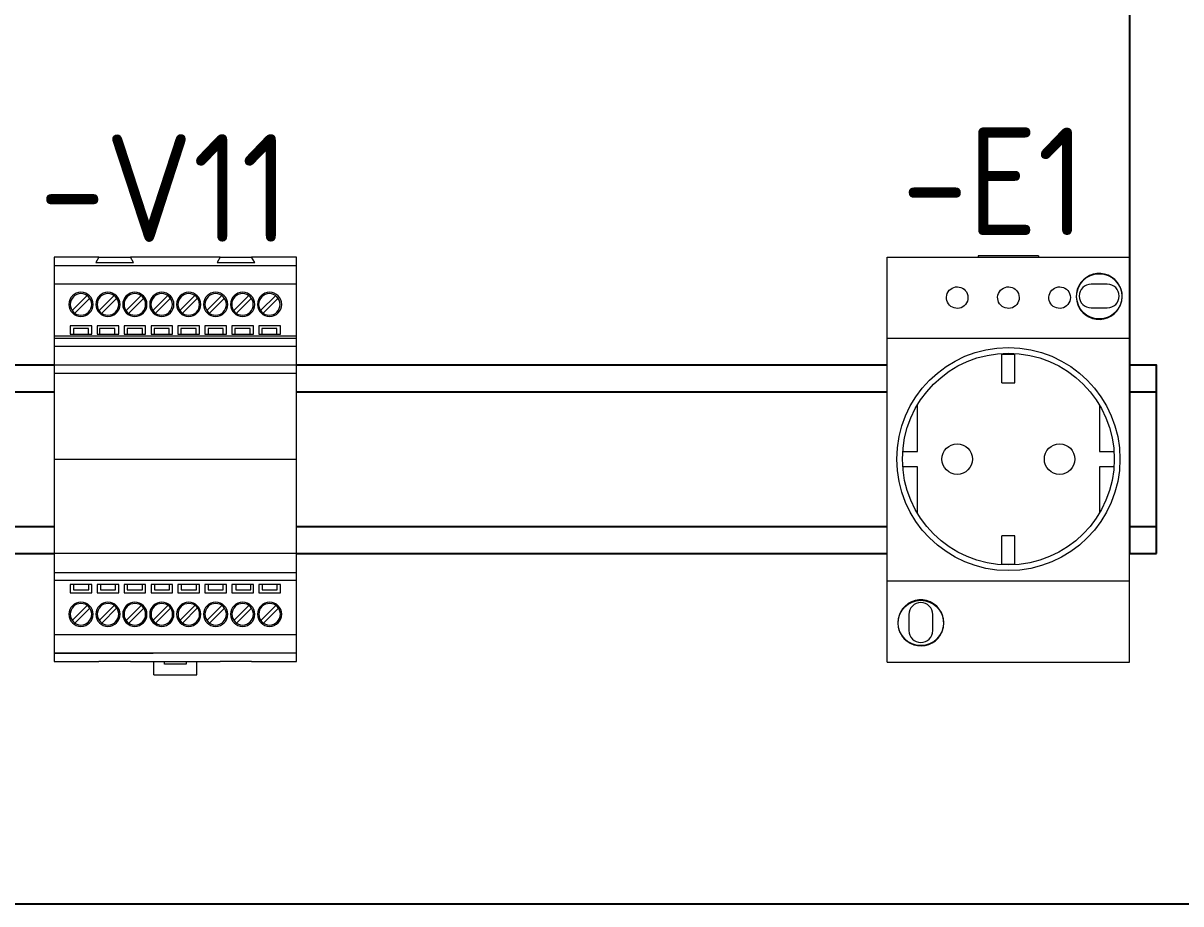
# Model space of a CAD drawing. Header units: millimetres. Extents: x 41350 to 54029, y 25852 to 34717.
# Drawn here: x 47058.6 to 47273.4, y 32135.5 to 32299 of the extents above; entities that cross this region are included whole.
import ezdxf
from ezdxf.enums import TextEntityAlignment as Align

# ---------------------------------------------------------------- set-up
doc = ezdxf.new("R2010")
doc.units = ezdxf.units.MM
doc.set_wipeout_variables(frame=1)
doc.layers.add('! NO PLOT !', color=7, linetype='Continuous', true_color=0xff75dd, plot=False)
doc.layers.add('000-PI-Oprema', color=30, linetype='Continuous', lineweight=5)
for name, color, linetype in [('000-PI_TEXT', 7, 'Continuous'), ('002-PI-Kabelska kanalica', 150, 'Continuous'), ('004-PI-DIN Šina', 3, 'Continuous')]:
    doc.layers.add(name, color=color, linetype=linetype)
doc.styles.add('PI0', font='isocpeur.ttf', dxfattribs={"width": 0.9})

# ---------------------------------------------------------------- blocks, each defined once
blk = doc.blocks.new('*U270')
at = {"layer": '002-PI-Kabelska kanalica'}
blk.add_line((-20, -100), (-20, 399), dxfattribs=at)
blk = doc.blocks.new('Diode block- 8 - 2954882')
at = {"layer": '000-PI-Oprema'}
for p, q in [((38051.77, 30782.32), (38051.77, 30782.32)), ((38051.77, 30782.32), (38059.77, 30782.32)), ((38059.77, 30782.32), (38059.77, 30782.32))]:
    blk.add_line(p, q, dxfattribs=at)
blk.add_wipeout([(38033.27, 30859.82), (38078.27, 30859.82), (38078.27, 30784.82), (38033.27, 30784.82)]).dxf.layer = '000-PI-Oprema'
for p, q in [((38033.27, 30859.82), (38033.27, 30854.82)), ((38033.27, 30859.82), (38033.27, 30859.82)), ((38041.6, 30859.82), (38033.27, 30859.82)), ((38033.27, 30858.32), (38078.27, 30858.32)), ((38033.27, 30858.32), (38078.27, 30858.32)), ((38036.77, 30859.82), (38036.77, 30859.82)), ((38039.77, 30859.82), (38039.77, 30859.82)), ((38041.6, 30859.82), (38041.02, 30858.82)), ((38041.02, 30858.82), (38041.02, 30858.82)), ((38041.02, 30858.82), (38048.02, 30858.82)), ((38041.6, 30859.82), (38041.6, 30859.82)), ((38041.6, 30859.82), (38047.44, 30859.82)), ((38041.77, 30859.82), (38041.77, 30859.82)), ((38044.77, 30859.82), (38044.77, 30859.82)), ((38046.77, 30859.82), (38046.77, 30859.82)), ((38047.44, 30859.82), (38047.44, 30859.82)), ((38064.1, 30859.82), (38047.44, 30859.82)), ((38048.02, 30858.82), (38047.44, 30859.82)), ((38048.02, 30858.82), (38048.02, 30858.82)), ((38049.77, 30859.82), (38049.77, 30859.82)), ((38051.77, 30859.82), (38051.77, 30859.82)), ((38054.77, 30859.82), (38054.77, 30859.82)), ((38056.77, 30859.82), (38056.77, 30859.82)), ((38059.77, 30859.82), (38059.77, 30859.82)), ((38061.77, 30859.82), (38061.77, 30859.82)), ((38064.1, 30859.82), (38063.52, 30858.82)), ((38063.52, 30858.82), (38070.52, 30858.82)), ((38063.52, 30858.82), (38063.52, 30858.82)), ((38064.1, 30859.82), (38064.1, 30859.82)), ((38064.1, 30859.82), (38069.94, 30859.82)), ((38064.77, 30859.82), (38064.77, 30859.82)), ((38066.77, 30859.82), (38066.77, 30859.82)), ((38069.77, 30859.82), (38069.77, 30859.82)), ((38069.94, 30859.82), (38069.94, 30859.82)), ((38078.27, 30859.82), (38069.94, 30859.82)), ((38070.52, 30858.82), (38069.94, 30859.82)), ((38070.52, 30858.82), (38070.52, 30858.82)), ((38071.77, 30859.82), (38071.77, 30859.82)), ((38074.77, 30859.82), (38074.77, 30859.82)), ((38078.27, 30859.82), (38078.27, 30859.82)), ((38078.27, 30854.82), (38078.27, 30859.82)), ((38033.27, 30854.82), (38033.27, 30845.21)), ((38078.27, 30854.82), (38033.27, 30854.82)), ((38078.27, 30845.21), (38078.27, 30854.82)), ((38039.42, 30852.71), (38036.63, 30849.93)), ((38037.13, 30849.43), (38039.91, 30852.22)), ((38038.27, 30853.32), (38038.27, 30853.32)), ((38038.27, 30853.07), (38038.27, 30853.07)), ((38039.42, 30852.71), (38039.42, 30852.71)), ((38039.91, 30852.22), (38039.91, 30852.22)), ((38044.42, 30852.71), (38041.63, 30849.93)), ((38042.13, 30849.43), (38044.91, 30852.22)), ((38043.27, 30853.32), (38043.27, 30853.32)), ((38043.27, 30853.07), (38043.27, 30853.07)), ((38044.42, 30852.71), (38044.42, 30852.71)), ((38044.91, 30852.22), (38044.91, 30852.22)), ((38049.42, 30852.71), (38046.63, 30849.93)), ((38047.13, 30849.43), (38049.91, 30852.22)), ((38048.27, 30853.32), (38048.27, 30853.32)), ((38048.27, 30853.07), (38048.27, 30853.07)), ((38049.42, 30852.71), (38049.42, 30852.71)), ((38049.91, 30852.22), (38049.91, 30852.22)), ((38051.62, 30849.92), (38054.41, 30852.71)), ((38052.12, 30849.43), (38054.9, 30852.21)), ((38053.25, 30853.07), (38053.25, 30853.07)), ((38053.27, 30853.32), (38053.27, 30853.32)), ((38054.41, 30852.71), (38054.42, 30852.71)), ((38054.42, 30852.71), (38054.42, 30852.71)), ((38054.91, 30852.22), (38054.9, 30852.21)), ((38054.91, 30852.22), (38054.91, 30852.22)), ((38059.42, 30852.71), (38056.63, 30849.93)), ((38057.13, 30849.43), (38059.91, 30852.22)), ((38058.27, 30853.32), (38058.27, 30853.32)), ((38058.27, 30853.07), (38058.27, 30853.07)), ((38059.42, 30852.71), (38059.42, 30852.71)), ((38059.91, 30852.22), (38059.91, 30852.22)), ((38064.42, 30852.71), (38061.63, 30849.93)), ((38062.13, 30849.43), (38064.91, 30852.22)), ((38063.27, 30853.32), (38063.27, 30853.32)), ((38063.27, 30853.07), (38063.27, 30853.07)), ((38064.42, 30852.71), (38064.42, 30852.71)), ((38064.91, 30852.22), (38064.91, 30852.22)), ((38066.62, 30849.92), (38069.41, 30852.71)), ((38069.9, 30852.21), (38067.12, 30849.43)), ((38068.25, 30853.07), (38068.25, 30853.07)), ((38068.27, 30853.32), (38068.27, 30853.32)), ((38069.41, 30852.71), (38069.41, 30852.71)), ((38069.9, 30852.21), (38069.9, 30852.21)), ((38071.61, 30849.91), (38074.4, 30852.7)), ((38074.89, 30852.2), (38072.11, 30849.42)), ((38073.23, 30853.07), (38073.23, 30853.07)), ((38073.27, 30853.32), (38073.27, 30853.32)), ((38074.4, 30852.7), (38074.4, 30852.7)), ((38074.89, 30852.2), (38074.89, 30852.2)), ((38036.63, 30849.93), (38036.63, 30849.93)), ((38037.13, 30849.43), (38037.13, 30849.43)), ((38041.63, 30849.93), (38041.63, 30849.93)), ((38042.13, 30849.43), (38042.13, 30849.43)), ((38046.63, 30849.93), (38046.63, 30849.93)), ((38047.13, 30849.43), (38047.13, 30849.43)), ((38051.62, 30849.92), (38051.62, 30849.92)), ((38052.12, 30849.43), (38052.12, 30849.43)), ((38056.63, 30849.93), (38056.63, 30849.93)), ((38057.13, 30849.43), (38057.13, 30849.43)), ((38061.63, 30849.93), (38061.63, 30849.93)), ((38062.13, 30849.43), (38062.13, 30849.43)), ((38066.62, 30849.92), (38066.62, 30849.92)), ((38067.12, 30849.43), (38067.12, 30849.43)), ((38071.61, 30849.91), (38071.61, 30849.91)), ((38072.11, 30849.42), (38072.11, 30849.42)), ((38038.27, 30849.07), (38038.27, 30849.07)), ((38038.27, 30848.82), (38038.27, 30848.82)), ((38043.27, 30849.07), (38043.27, 30849.07)), ((38043.27, 30848.82), (38043.27, 30848.82)), ((38048.27, 30849.07), (38048.27, 30849.07)), ((38048.27, 30848.82), (38048.27, 30848.82)), ((38053.25, 30849.07), (38053.25, 30849.07)), ((38053.27, 30848.82), (38053.27, 30848.82)), ((38058.27, 30849.07), (38058.27, 30849.07)), ((38058.27, 30848.82), (38058.27, 30848.82)), ((38063.27, 30849.07), (38063.27, 30849.07)), ((38063.27, 30848.82), (38063.27, 30848.82)), ((38068.25, 30849.07), (38068.25, 30849.07)), ((38068.27, 30848.82), (38068.27, 30848.82)), ((38073.23, 30849.07), (38073.23, 30849.07)), ((38073.27, 30848.82), (38073.27, 30848.82)), ((38033.27, 30845.21), (38033.27, 30844.82)), ((38033.27, 30845.21), (38078.27, 30845.21)), ((38036.27, 30847.07), (38036.27, 30845.57)), ((38040.27, 30847.07), (38036.27, 30847.07)), ((38036.27, 30847.07), (38036.27, 30847.07)), ((38036.27, 30845.57), (38040.27, 30845.57)), ((38036.27, 30845.57), (38036.27, 30845.57)), ((38036.87, 30846.57), (38036.87, 30845.57)), ((38039.67, 30846.57), (38036.87, 30846.57)), ((38036.87, 30846.57), (38036.87, 30846.57)), ((38036.87, 30845.57), (38036.87, 30845.57)), ((38039.67, 30845.57), (38039.67, 30846.57)), ((38039.67, 30846.57), (38039.67, 30846.57)), ((38039.67, 30845.57), (38039.67, 30845.57)), ((38040.27, 30845.57), (38040.27, 30847.07)), ((38040.27, 30847.07), (38040.27, 30847.07)), ((38040.27, 30845.57), (38040.27, 30845.57)), ((38041.27, 30847.07), (38041.27, 30845.57)), ((38045.27, 30847.07), (38041.27, 30847.07)), ((38041.27, 30847.07), (38041.27, 30847.07)), ((38041.27, 30845.57), (38045.27, 30845.57)), ((38041.27, 30845.57), (38041.27, 30845.57)), ((38041.74, 30846.57), (38041.74, 30845.57)), ((38044.54, 30846.57), (38041.74, 30846.57)), ((38041.74, 30846.57), (38041.74, 30846.57)), ((38041.74, 30845.57), (38041.74, 30845.57)), ((38044.54, 30845.57), (38044.54, 30846.57)), ((38044.54, 30846.57), (38044.54, 30846.57)), ((38044.54, 30845.57), (38044.54, 30845.57)), ((38045.27, 30845.57), (38045.27, 30847.07)), ((38045.27, 30847.07), (38045.27, 30847.07)), ((38045.27, 30845.57), (38045.27, 30845.57)), ((38050.27, 30847.07), (38046.27, 30847.07)), ((38046.27, 30847.07), (38046.27, 30845.57)), ((38046.27, 30847.07), (38046.27, 30847.07)), ((38046.27, 30845.57), (38050.27, 30845.57)), ((38046.27, 30845.57), (38046.27, 30845.57)), ((38046.87, 30846.57), (38046.87, 30845.57)), ((38049.67, 30846.57), (38046.87, 30846.57)), ((38046.87, 30846.57), (38046.87, 30846.57)), ((38046.87, 30845.57), (38046.87, 30845.57)), ((38049.67, 30845.57), (38049.67, 30846.57)), ((38049.67, 30846.57), (38049.67, 30846.57)), ((38049.67, 30845.57), (38049.67, 30845.57)), ((38050.27, 30845.57), (38050.27, 30847.07)), ((38050.27, 30847.07), (38050.27, 30847.07)), ((38050.27, 30845.57), (38050.27, 30845.57)), ((38051.27, 30847.07), (38051.27, 30845.57)), ((38055.27, 30847.07), (38051.27, 30847.07)), ((38051.27, 30847.07), (38051.27, 30847.07)), ((38051.27, 30845.57), (38055.27, 30845.57)), ((38051.27, 30845.57), (38051.27, 30845.57)), ((38051.85, 30846.57), (38051.85, 30845.57)), ((38054.65, 30846.57), (38051.85, 30846.57)), ((38051.85, 30846.57), (38051.85, 30846.57)), ((38051.85, 30845.57), (38051.85, 30845.57)), ((38054.65, 30845.57), (38054.65, 30846.57)), ((38054.65, 30846.57), (38054.65, 30846.57)), ((38054.65, 30845.57), (38054.65, 30845.57)), ((38055.27, 30845.57), (38055.27, 30847.07)), ((38055.27, 30847.07), (38055.27, 30847.07)), ((38055.27, 30845.57), (38055.27, 30845.57)), ((38060.27, 30847.07), (38056.27, 30847.07)), ((38056.27, 30847.07), (38056.27, 30845.57)), ((38056.27, 30847.07), (38056.27, 30847.07)), ((38056.27, 30845.57), (38060.27, 30845.57)), ((38056.27, 30845.57), (38056.27, 30845.57)), ((38056.83, 30846.57), (38056.83, 30845.57)), ((38059.63, 30846.57), (38056.83, 30846.57)), ((38056.83, 30846.57), (38056.83, 30846.57)), ((38056.83, 30845.57), (38056.83, 30845.57)), ((38059.63, 30845.57), (38059.63, 30846.57)), ((38059.63, 30846.57), (38059.63, 30846.57)), ((38059.63, 30845.57), (38059.63, 30845.57)), ((38060.27, 30845.57), (38060.27, 30847.07)), ((38060.27, 30847.07), (38060.27, 30847.07)), ((38060.27, 30845.57), (38060.27, 30845.57)), ((38061.27, 30847.07), (38061.27, 30845.57)), ((38065.27, 30847.07), (38061.27, 30847.07)), ((38061.27, 30847.07), (38061.27, 30847.07)), ((38061.27, 30845.57), (38065.27, 30845.57)), ((38061.27, 30845.57), (38061.27, 30845.57)), ((38061.87, 30846.57), (38061.87, 30845.57)), ((38064.67, 30846.57), (38061.87, 30846.57)), ((38061.87, 30846.57), (38061.87, 30846.57)), ((38061.87, 30845.57), (38061.87, 30845.57)), ((38064.67, 30845.57), (38064.67, 30846.57)), ((38064.67, 30846.57), (38064.67, 30846.57)), ((38064.67, 30845.57), (38064.67, 30845.57)), ((38065.27, 30845.57), (38065.27, 30847.07)), ((38065.27, 30847.07), (38065.27, 30847.07)), ((38065.27, 30845.57), (38065.27, 30845.57)), ((38066.27, 30847.07), (38066.27, 30845.57)), ((38070.27, 30847.07), (38066.27, 30847.07)), ((38066.27, 30847.07), (38066.27, 30847.07)), ((38066.27, 30845.57), (38070.27, 30845.57)), ((38066.27, 30845.57), (38066.27, 30845.57)), ((38066.85, 30846.57), (38066.85, 30845.57)), ((38069.65, 30846.57), (38066.85, 30846.57)), ((38066.85, 30846.57), (38066.85, 30846.57)), ((38066.85, 30845.57), (38066.85, 30845.57)), ((38069.65, 30845.57), (38069.65, 30846.57)), ((38069.65, 30846.57), (38069.65, 30846.57)), ((38069.65, 30845.57), (38069.65, 30845.57)), ((38070.27, 30845.57), (38070.27, 30847.07)), ((38070.27, 30847.07), (38070.27, 30847.07)), ((38070.27, 30845.57), (38070.27, 30845.57)), ((38071.27, 30847.07), (38071.27, 30845.57)), ((38075.27, 30847.07), (38071.27, 30847.07)), ((38071.27, 30847.07), (38071.27, 30847.07)), ((38071.27, 30845.57), (38075.27, 30845.57)), ((38071.27, 30845.57), (38071.27, 30845.57)), ((38071.83, 30846.57), (38071.83, 30845.57)), ((38074.63, 30846.57), (38071.83, 30846.57)), ((38071.83, 30846.57), (38071.83, 30846.57)), ((38071.83, 30845.57), (38071.83, 30845.57)), ((38074.63, 30845.57), (38074.63, 30846.57)), ((38074.63, 30846.57), (38074.63, 30846.57)), ((38074.63, 30845.57), (38074.63, 30845.57)), ((38075.27, 30845.57), (38075.27, 30847.07)), ((38075.27, 30847.07), (38075.27, 30847.07)), ((38075.27, 30845.57), (38075.27, 30845.57)), ((38078.27, 30844.82), (38078.27, 30845.21)), ((38033.27, 30844.82), (38033.27, 30844.82)), ((38033.27, 30844.82), (38033.27, 30843.32)), ((38033.27, 30844.82), (38078.27, 30844.82)), ((38033.27, 30843.32), (38033.27, 30801.32)), ((38033.27, 30843.32), (38033.27, 30843.32)), ((38033.27, 30843.32), (38078.27, 30843.32)), ((38078.27, 30843.32), (38078.27, 30844.82)), ((38078.27, 30844.82), (38078.27, 30844.82)), ((38078.27, 30843.32), (38078.27, 30843.32)), ((38078.27, 30801.32), (38078.27, 30843.32)), ((38033.27, 30839.82), (38033.27, 30839.82)), ((38078.27, 30839.82), (38033.27, 30839.82)), ((38078.27, 30839.82), (38033.27, 30839.82)), ((38078.27, 30839.82), (38078.27, 30839.82)), ((38033.27, 30838.32), (38033.27, 30838.32)), ((38033.27, 30838.32), (38078.27, 30838.32)), ((38078.27, 30838.32), (38078.27, 30838.32)), ((38033.27, 30822.32), (38078.27, 30822.32)), ((38033.27, 30804.82), (38033.27, 30804.82)), ((38078.27, 30804.82), (38033.27, 30804.82)), ((38078.27, 30804.82), (38078.27, 30804.82)), ((38033.27, 30801.32), (38033.27, 30799.82)), ((38033.27, 30801.32), (38033.27, 30801.32)), ((38033.27, 30801.32), (38078.27, 30801.32)), ((38078.27, 30799.82), (38078.27, 30801.32)), ((38078.27, 30801.32), (38078.27, 30801.32)), ((38033.27, 30799.82), (38033.27, 30789.82)), ((38033.27, 30799.82), (38033.27, 30799.82)), ((38078.27, 30799.82), (38033.27, 30799.82)), ((38040.27, 30799.07), (38036.27, 30799.07)), ((38036.27, 30799.07), (38036.27, 30797.57)), ((38036.27, 30799.07), (38036.27, 30799.07)), ((38036.91, 30799.07), (38036.91, 30798.07)), ((38036.91, 30799.07), (38036.91, 30799.07)), ((38036.91, 30798.07), (38039.71, 30798.07)), ((38036.91, 30798.07), (38036.91, 30798.07)), ((38039.71, 30798.07), (38039.71, 30799.07)), ((38039.71, 30799.07), (38039.71, 30799.07)), ((38039.71, 30798.07), (38039.71, 30798.07)), ((38040.27, 30797.57), (38040.27, 30799.07)), ((38040.27, 30799.07), (38040.27, 30799.07)), ((38041.27, 30799.07), (38041.27, 30797.57)), ((38045.27, 30799.07), (38041.27, 30799.07)), ((38041.27, 30799.07), (38041.27, 30799.07)), ((38041.89, 30799.07), (38041.89, 30798.07)), ((38041.89, 30799.07), (38041.89, 30799.07)), ((38041.89, 30798.07), (38044.69, 30798.07)), ((38041.89, 30798.07), (38041.89, 30798.07)), ((38044.69, 30798.07), (38044.69, 30799.07)), ((38044.69, 30799.07), (38044.69, 30799.07)), ((38044.69, 30798.07), (38044.69, 30798.07)), ((38045.27, 30797.57), (38045.27, 30799.07)), ((38045.27, 30799.07), (38045.27, 30799.07)), ((38046.27, 30799.07), (38046.27, 30797.57)), ((38050.27, 30799.07), (38046.27, 30799.07)), ((38046.27, 30799.07), (38046.27, 30799.07)), ((38046.87, 30799.07), (38046.87, 30798.07)), ((38046.87, 30799.07), (38046.87, 30799.07)), ((38046.87, 30798.07), (38049.67, 30798.07)), ((38046.87, 30798.07), (38046.87, 30798.07)), ((38049.67, 30798.07), (38049.67, 30799.07)), ((38049.67, 30799.07), (38049.67, 30799.07)), ((38049.67, 30798.07), (38049.67, 30798.07)), ((38050.27, 30797.57), (38050.27, 30799.07)), ((38050.27, 30799.07), (38050.27, 30799.07)), ((38055.27, 30799.07), (38051.27, 30799.07)), ((38051.27, 30799.07), (38051.27, 30797.57)), ((38051.27, 30799.07), (38051.27, 30799.07)), ((38051.91, 30799.07), (38051.91, 30798.07)), ((38051.91, 30799.07), (38051.91, 30799.07)), ((38051.91, 30798.07), (38054.71, 30798.07)), ((38051.91, 30798.07), (38051.91, 30798.07)), ((38054.71, 30798.07), (38054.71, 30799.07)), ((38054.71, 30799.07), (38054.71, 30799.07)), ((38054.71, 30798.07), (38054.71, 30798.07)), ((38055.27, 30797.57), (38055.27, 30799.07)), ((38055.27, 30799.07), (38055.27, 30799.07)), ((38056.27, 30799.07), (38056.27, 30797.57)), ((38060.27, 30799.07), (38056.27, 30799.07)), ((38056.27, 30799.07), (38056.27, 30799.07)), ((38056.89, 30799.07), (38056.89, 30798.07)), ((38056.89, 30799.07), (38056.89, 30799.07)), ((38056.89, 30798.07), (38059.69, 30798.07)), ((38056.89, 30798.07), (38056.89, 30798.07)), ((38059.69, 30798.07), (38059.69, 30799.07)), ((38059.69, 30799.07), (38059.69, 30799.07)), ((38059.69, 30798.07), (38059.69, 30798.07)), ((38060.27, 30797.57), (38060.27, 30799.07)), ((38060.27, 30799.07), (38060.27, 30799.07)), ((38061.27, 30799.07), (38061.27, 30797.57)), ((38065.27, 30799.07), (38061.27, 30799.07)), ((38061.27, 30799.07), (38061.27, 30799.07)), ((38061.87, 30799.07), (38061.87, 30798.07)), ((38061.87, 30799.07), (38061.87, 30799.07)), ((38061.87, 30798.07), (38064.67, 30798.07)), ((38061.87, 30798.07), (38061.87, 30798.07)), ((38064.67, 30798.07), (38064.67, 30799.07)), ((38064.67, 30799.07), (38064.67, 30799.07)), ((38064.67, 30798.07), (38064.67, 30798.07)), ((38065.27, 30797.57), (38065.27, 30799.07)), ((38065.27, 30799.07), (38065.27, 30799.07)), ((38066.27, 30799.07), (38066.27, 30797.57)), ((38070.27, 30799.07), (38066.27, 30799.07)), ((38066.27, 30799.07), (38066.27, 30799.07)), ((38067, 30799.07), (38067, 30798.07)), ((38067, 30799.07), (38067, 30799.07)), ((38067, 30798.07), (38069.8, 30798.07)), ((38067, 30798.07), (38067, 30798.07)), ((38069.8, 30798.07), (38069.8, 30799.07)), ((38069.8, 30799.07), (38069.8, 30799.07)), ((38069.8, 30798.07), (38069.8, 30798.07)), ((38070.27, 30797.57), (38070.27, 30799.07)), ((38070.27, 30799.07), (38070.27, 30799.07)), ((38071.27, 30799.07), (38071.27, 30797.57)), ((38075.27, 30799.07), (38071.27, 30799.07)), ((38071.27, 30799.07), (38071.27, 30799.07)), ((38071.87, 30799.07), (38071.87, 30798.07)), ((38071.87, 30799.07), (38071.87, 30799.07)), ((38071.87, 30798.07), (38074.67, 30798.07)), ((38071.87, 30798.07), (38071.87, 30798.07)), ((38074.67, 30798.07), (38074.67, 30799.07)), ((38074.67, 30799.07), (38074.67, 30799.07)), ((38074.67, 30798.07), (38074.67, 30798.07)), ((38075.27, 30797.57), (38075.27, 30799.07)), ((38075.27, 30799.07), (38075.27, 30799.07)), ((38078.27, 30789.82), (38078.27, 30799.82)), ((38078.27, 30799.82), (38078.27, 30799.82)), ((38036.27, 30797.57), (38040.27, 30797.57)), ((38036.27, 30797.57), (38036.27, 30797.57)), ((38038.27, 30795.82), (38038.27, 30795.82)), ((38040.27, 30797.57), (38040.27, 30797.57)), ((38041.27, 30797.57), (38045.27, 30797.57)), ((38041.27, 30797.57), (38041.27, 30797.57)), ((38043.27, 30795.82), (38043.27, 30795.82)), ((38045.27, 30797.57), (38045.27, 30797.57)), ((38046.27, 30797.57), (38050.27, 30797.57)), ((38046.27, 30797.57), (38046.27, 30797.57)), ((38048.27, 30795.82), (38048.27, 30795.82)), ((38050.27, 30797.57), (38050.27, 30797.57)), ((38051.27, 30797.57), (38055.27, 30797.57)), ((38051.27, 30797.57), (38051.27, 30797.57)), ((38053.27, 30795.82), (38053.27, 30795.82)), ((38055.27, 30797.57), (38055.27, 30797.57)), ((38056.27, 30797.57), (38060.27, 30797.57)), ((38056.27, 30797.57), (38056.27, 30797.57)), ((38058.27, 30795.82), (38058.27, 30795.82)), ((38060.27, 30797.57), (38060.27, 30797.57)), ((38061.27, 30797.57), (38065.27, 30797.57)), ((38061.27, 30797.57), (38061.27, 30797.57)), ((38063.27, 30795.82), (38063.27, 30795.82)), ((38065.27, 30797.57), (38065.27, 30797.57)), ((38066.27, 30797.57), (38070.27, 30797.57)), ((38066.27, 30797.57), (38066.27, 30797.57)), ((38068.27, 30795.82), (38068.27, 30795.82)), ((38070.27, 30797.57), (38070.27, 30797.57)), ((38071.27, 30797.57), (38075.27, 30797.57)), ((38071.27, 30797.57), (38071.27, 30797.57)), ((38073.27, 30795.82), (38073.27, 30795.82)), ((38075.27, 30797.57), (38075.27, 30797.57)), ((38039.42, 30795.21), (38036.63, 30792.43)), ((38037.13, 30791.93), (38039.91, 30794.72)), ((38038.27, 30795.57), (38038.27, 30795.57)), ((38039.42, 30795.21), (38039.42, 30795.21)), ((38039.91, 30794.72), (38039.91, 30794.72)), ((38041.64, 30792.44), (38044.42, 30795.22)), ((38044.92, 30794.73), (38042.13, 30791.94)), ((38043.29, 30795.57), (38043.29, 30795.57)), ((38044.42, 30795.22), (38044.42, 30795.22)), ((38044.92, 30794.73), (38044.92, 30794.73)), ((38049.42, 30795.21), (38046.63, 30792.43)), ((38047.13, 30791.93), (38049.91, 30794.72)), ((38048.27, 30795.57), (38048.27, 30795.57)), ((38049.42, 30795.21), (38049.42, 30795.21)), ((38049.91, 30794.72), (38049.91, 30794.72)), ((38054.42, 30795.21), (38051.63, 30792.43)), ((38052.13, 30791.93), (38054.91, 30794.72)), ((38053.27, 30795.57), (38053.27, 30795.57)), ((38054.42, 30795.21), (38054.42, 30795.21)), ((38054.91, 30794.72), (38054.91, 30794.72)), ((38056.64, 30792.44), (38059.42, 30795.22)), ((38059.92, 30794.73), (38057.13, 30791.94)), ((38058.29, 30795.57), (38058.29, 30795.57)), ((38059.42, 30795.22), (38059.42, 30795.22)), ((38059.92, 30794.73), (38059.92, 30794.73)), ((38064.42, 30795.21), (38061.63, 30792.43)), ((38062.13, 30791.93), (38064.91, 30794.72)), ((38063.27, 30795.57), (38063.27, 30795.57)), ((38064.42, 30795.21), (38064.42, 30795.21)), ((38064.91, 30794.72), (38064.91, 30794.72)), ((38069.42, 30795.21), (38066.63, 30792.43)), ((38067.13, 30791.93), (38069.91, 30794.72)), ((38068.27, 30795.57), (38068.27, 30795.57)), ((38069.42, 30795.21), (38069.42, 30795.21)), ((38069.91, 30794.72), (38069.91, 30794.72)), ((38074.42, 30795.21), (38071.63, 30792.43)), ((38072.13, 30791.93), (38074.91, 30794.72)), ((38073.27, 30795.57), (38073.27, 30795.57)), ((38074.42, 30795.21), (38074.42, 30795.21)), ((38074.91, 30794.72), (38074.91, 30794.72)), ((38036.63, 30792.43), (38036.63, 30792.43)), ((38037.13, 30791.93), (38037.13, 30791.93)), ((38038.27, 30791.57), (38038.27, 30791.57)), ((38041.64, 30792.44), (38041.64, 30792.44)), ((38042.13, 30791.94), (38042.13, 30791.94)), ((38043.29, 30791.57), (38043.29, 30791.57)), ((38046.63, 30792.43), (38046.63, 30792.43)), ((38047.13, 30791.93), (38047.13, 30791.93)), ((38048.27, 30791.57), (38048.27, 30791.57)), ((38051.63, 30792.43), (38051.63, 30792.43)), ((38052.13, 30791.93), (38052.13, 30791.93)), ((38053.27, 30791.57), (38053.27, 30791.57)), ((38056.64, 30792.44), (38056.64, 30792.44)), ((38057.13, 30791.94), (38057.13, 30791.94)), ((38058.29, 30791.57), (38058.29, 30791.57)), ((38061.63, 30792.43), (38061.63, 30792.43)), ((38062.13, 30791.93), (38062.13, 30791.93)), ((38063.27, 30791.57), (38063.27, 30791.57)), ((38066.63, 30792.43), (38066.63, 30792.43)), ((38067.13, 30791.93), (38067.13, 30791.93)), ((38068.27, 30791.57), (38068.27, 30791.57)), ((38071.63, 30792.43), (38071.63, 30792.43)), ((38072.13, 30791.93), (38072.13, 30791.93)), ((38073.27, 30791.57), (38073.27, 30791.57)), ((38033.27, 30789.82), (38033.27, 30784.82)), ((38033.27, 30789.82), (38078.27, 30789.82)), ((38038.27, 30791.32), (38038.27, 30791.32)), ((38043.27, 30791.32), (38043.27, 30791.32)), ((38048.27, 30791.32), (38048.27, 30791.32)), ((38053.27, 30791.32), (38053.27, 30791.32)), ((38058.27, 30791.32), (38058.27, 30791.32)), ((38063.27, 30791.32), (38063.27, 30791.32)), ((38068.27, 30791.32), (38068.27, 30791.32)), ((38073.27, 30791.32), (38073.27, 30791.32)), ((38078.27, 30784.82), (38078.27, 30789.82)), ((38051.67, 30786.32), (38033.27, 30786.32)), ((38033.27, 30786.32), (38051.67, 30786.32)), ((38078.27, 30786.32), (38051.67, 30786.32)), ((38078.27, 30786.32), (38059.87, 30786.32)), ((38033.27, 30784.82), (38033.27, 30784.82)), ((38033.27, 30784.82), (38041.6, 30784.82)), ((38036.77, 30784.82), (38036.77, 30784.82)), ((38039.77, 30784.82), (38039.77, 30784.82)), ((38047.44, 30784.82), (38041.6, 30784.82)), ((38041.6, 30784.82), (38041.6, 30784.82)), ((38041.77, 30784.82), (38041.77, 30784.82)), ((38044.77, 30784.82), (38044.77, 30784.82)), ((38046.77, 30784.82), (38046.77, 30784.82)), ((38047.44, 30784.82), (38064.1, 30784.82)), ((38047.44, 30784.82), (38047.44, 30784.82)), ((38049.77, 30784.82), (38049.77, 30784.82)), ((38051.67, 30784.82), (38051.67, 30784.82)), ((38051.77, 30784.82), (38051.77, 30784.82)), ((38051.77, 30782.32), (38051.77, 30784.82)), ((38053.77, 30784.32), (38053.77, 30784.82)), ((38057.77, 30784.32), (38053.77, 30784.32)), ((38053.77, 30784.32), (38053.77, 30784.32)), ((38054.77, 30784.82), (38054.77, 30784.82)), ((38056.77, 30784.82), (38056.77, 30784.82)), ((38057.77, 30784.82), (38057.77, 30784.32)), ((38057.77, 30784.32), (38057.77, 30784.32)), ((38059.77, 30784.82), (38059.77, 30784.82)), ((38059.77, 30782.32), (38059.77, 30784.82)), ((38059.87, 30784.82), (38059.87, 30784.82)), ((38061.77, 30784.82), (38061.77, 30784.82)), ((38069.94, 30784.82), (38064.1, 30784.82)), ((38064.1, 30784.82), (38064.1, 30784.82)), ((38064.77, 30784.82), (38064.77, 30784.82)), ((38066.77, 30784.82), (38066.77, 30784.82)), ((38069.77, 30784.82), (38069.77, 30784.82)), ((38069.94, 30784.82), (38078.27, 30784.82)), ((38069.94, 30784.82), (38069.94, 30784.82)), ((38071.77, 30784.82), (38071.77, 30784.82)), ((38074.77, 30784.82), (38074.77, 30784.82)), ((38078.27, 30784.82), (38078.27, 30784.82))]:
    blk.add_line(p, q, dxfattribs=at)
for centre, radius, start, end in [((38038.27, 30851.07), 2.25, 90, 270), ((38038.27, 30851.07), 2, 90, 270), ((38038.27, 30851.07), 2.25, 270, 90), ((38038.27, 30851.07), 2, 270, 90), ((38043.27, 30851.07), 2.25, 90, 270), ((38043.27, 30851.07), 2, 90, 270), ((38043.27, 30851.07), 2.25, 270, 90), ((38043.27, 30851.07), 2, 270, 90), ((38048.27, 30851.07), 2.25, 90, 270), ((38048.27, 30851.07), 2, 90, 270), ((38048.27, 30851.07), 2.25, 270, 90), ((38048.27, 30851.07), 2, 270, 90), ((38053.27, 30851.07), 2.25, 90, 270), ((38053.25, 30851.07), 2, 90, 270), ((38053.25, 30851.07), 2, 270, 90), ((38053.27, 30851.07), 2.25, 270, 90), ((38053.27, 30851.07), 2, 34.9214, 55.0787), ((38058.27, 30851.07), 2.25, 90, 270), ((38058.27, 30851.07), 2, 90, 270), ((38058.27, 30851.07), 2.25, 270, 90), ((38058.27, 30851.07), 2, 270, 90), ((38063.27, 30851.07), 2.25, 90, 270), ((38063.27, 30851.07), 2, 90, 270), ((38063.27, 30851.07), 2.25, 270, 90), ((38063.27, 30851.07), 2, 270, 90), ((38068.27, 30851.07), 2.25, 90, 270), ((38068.25, 30851.07), 2, 90, 270), ((38068.25, 30851.07), 2, 270, 90), ((38068.27, 30851.07), 2.25, 270, 90), ((38073.27, 30851.07), 2.25, 90, 270), ((38073.23, 30851.07), 2, 90, 270), ((38073.23, 30851.07), 2, 270, 90), ((38073.27, 30851.07), 2.25, 270, 90), ((38038.27, 30793.57), 2.25, 90, 270), ((38038.27, 30793.57), 2.25, 270, 90), ((38043.27, 30793.57), 2.25, 90, 270), ((38043.27, 30793.57), 2.25, 270, 90), ((38048.27, 30793.57), 2.25, 90, 270), ((38048.27, 30793.57), 2.25, 270, 90), ((38053.27, 30793.57), 2.25, 90, 270), ((38053.27, 30793.57), 2.25, 270, 90), ((38058.27, 30793.57), 2.25, 90, 270), ((38058.27, 30793.57), 2.25, 270, 90), ((38063.27, 30793.57), 2.25, 90, 270), ((38063.27, 30793.57), 2.25, 270, 90), ((38068.27, 30793.57), 2.25, 90, 270), ((38068.27, 30793.57), 2.25, 270, 90), ((38073.27, 30793.57), 2.25, 90, 270), ((38073.27, 30793.57), 2.25, 270, 90), ((38038.27, 30793.57), 2, 90, 270), ((38038.27, 30793.57), 2, 270, 90), ((38043.29, 30793.57), 2, 90, 270), ((38043.29, 30793.57), 2, 270, 90), ((38048.27, 30793.57), 2, 90, 270), ((38048.27, 30793.57), 2, 270, 90), ((38053.27, 30793.57), 2, 90, 270), ((38053.27, 30793.57), 2, 270, 90), ((38058.29, 30793.57), 2, 90, 270), ((38058.29, 30793.57), 2, 270, 90), ((38063.27, 30793.57), 2, 90, 270), ((38063.27, 30793.57), 2, 270, 90), ((38068.27, 30793.57), 2, 90, 270), ((38068.27, 30793.57), 2, 270, 90), ((38073.27, 30793.57), 2, 90, 270), ((38073.27, 30793.57), 2, 270, 90)]:
    blk.add_arc(centre, radius, start, end, dxfattribs=at)
blk = doc.blocks.new('*U273')
at = {"layer": '004-PI-DIN Šina'}
blk.add_lwpolyline([(370, -17.5), (370, 17.5), (0, 17.5), (0, -17.5)], close=True, dxfattribs=at)
for points in [[(0, 12.5), (370, 12.5)], [(0, -12.5), (370, -12.5)]]:
    blk.add_lwpolyline(points, dxfattribs=at)
blk = doc.blocks.new('SZ 2506120')
blk.add_wipeout([(-22.5, 37.46), (22.5, 37.46), (22.5, -37.67), (-22.5, -37.67)]).dxf.layer = '000-PI-Oprema'
at = {"layer": '000-PI-Oprema'}
for p, q in [((-22.5, 37.46), (22.5, 37.46)), ((-22.5, -37.67), (-22.5, 37.46)), ((5.6, 37.75), (-5.6, 37.75)), ((-5.6, 37.75), (-5.6, 37.46)), ((5.6, 37.75), (5.6, 37.46)), ((22.5, -37.67), (22.5, 37.46)), ((18.35, 32.46), (15.35, 32.46)), ((15.35, 28.06), (18.35, 28.06)), ((-22.5, 22.44), (22.5, 22.44)), ((-1.2, 14.14), (-1.2, 19.5)), ((-1.2, 19.5), (1.2, 19.5)), ((1.2, 14.14), (1.2, 19.5)), ((-1.2, 14.14), (1.2, 14.14)), ((-16.88, 1.44), (-16.88, 10.06)), ((16.88, 10.06), (16.88, 1.44)), ((-19.6, 1.44), (-16.88, 1.44)), ((16.88, 1.44), (19.6, 1.44)), ((-16.88, -1.44), (-19.6, -1.44)), ((-16.88, -10.06), (-16.88, -1.44)), ((16.88, -1.44), (16.88, -10.06)), ((19.6, -1.44), (16.88, -1.44)), ((-1.2, -19.5), (-1.2, -14.26)), ((1.2, -14.26), (-1.2, -14.26)), ((1.2, -19.5), (1.2, -14.26)), ((-1.2, -19.5), (1.2, -19.5)), ((-22.5, -22.6), (22.5, -22.6)), ((-18.46, -28.84), (-18.46, -31.84)), ((-14.04, -31.84), (-14.04, -28.84)), ((-22.5, -37.67), (22.5, -37.67))]:
    blk.add_line(p, q, dxfattribs=at)
for points in [[(13.79, 27.22), (14.31, 26.76), (14.93, 26.38), (15.58, 26.12), (16.29, 25.96), (17, 25.93), (17.71, 26.01), (18.38, 26.21), (19.03, 26.52), (19.6, 26.93), (20.11, 27.44), (20.51, 28.01), (20.83, 28.65), (21.03, 29.34), (21.11, 30.06), (21.08, 30.78), (20.91, 31.49), (20.63, 32.16), (20.23, 32.79), (19.75, 33.32), (19.16, 33.78), (18.53, 34.11), (17.83, 34.34), (17.14, 34.45), (16.42, 34.44), (15.74, 34.31), (15.07, 34.07), (14.47, 33.73), (13.91, 33.29), (13.45, 32.76), (13.06, 32.16), (12.79, 31.5), (12.63, 30.79), (12.59, 30.07), (12.67, 29.33), (12.88, 28.64), (13.21, 27.97), (13.47, 27.58), (13.79, 27.22)], [(-7.5, 29.96), (-7.53, 29.62), (-7.62, 29.29), (-7.76, 28.98), (-7.95, 28.69), (-8.19, 28.45), (-8.47, 28.25), (-8.76, 28.1), (-9.09, 28), (-9.42, 27.96), (-9.76, 27.98), (-10.08, 28.05), (-10.39, 28.17), (-10.67, 28.34), (-10.92, 28.56), (-11.13, 28.81), (-11.31, 29.1), (-11.42, 29.41), (-11.49, 29.74), (-11.5, 30.08), (-11.45, 30.42), (-11.34, 30.74), (-11.18, 31.05), (-10.97, 31.32), (-10.71, 31.55), (-10.43, 31.73), (-10.11, 31.87), (-9.79, 31.94), (-9.45, 31.96), (-9.12, 31.92), (-8.8, 31.83), (-8.51, 31.7), (-8.23, 31.51), (-8, 31.28), (-7.8, 31.01), (-7.65, 30.71), (-7.55, 30.39), (-7.5, 29.96)], [(2, 29.96), (1.97, 29.62), (1.88, 29.29), (1.74, 28.98), (1.55, 28.69), (1.31, 28.45), (1.03, 28.25), (0.74, 28.1), (0.41, 28), (0.08, 27.96), (-0.26, 27.98), (-0.58, 28.05), (-0.89, 28.17), (-1.17, 28.34), (-1.42, 28.56), (-1.63, 28.81), (-1.81, 29.1), (-1.92, 29.41), (-1.99, 29.74), (-2, 30.08), (-1.95, 30.42), (-1.84, 30.74), (-1.68, 31.05), (-1.47, 31.32), (-1.21, 31.55), (-0.93, 31.73), (-0.61, 31.87), (-0.29, 31.94), (0.05, 31.96), (0.38, 31.92), (0.7, 31.83), (0.99, 31.7), (1.27, 31.51), (1.5, 31.28), (1.7, 31.01), (1.85, 30.71), (1.95, 30.39), (2, 29.96)], [(11.5, 29.96), (11.47, 29.62), (11.38, 29.29), (11.24, 28.98), (11.05, 28.69), (10.81, 28.45), (10.53, 28.25), (10.24, 28.1), (9.91, 28), (9.58, 27.96), (9.24, 27.98), (8.92, 28.05), (8.61, 28.17), (8.33, 28.34), (8.08, 28.56), (7.87, 28.81), (7.69, 29.1), (7.58, 29.41), (7.51, 29.74), (7.5, 30.08), (7.55, 30.42), (7.66, 30.74), (7.82, 31.05), (8.03, 31.32), (8.29, 31.55), (8.57, 31.73), (8.89, 31.87), (9.21, 31.94), (9.55, 31.96), (9.88, 31.92), (10.2, 31.83), (10.49, 31.7), (10.77, 31.51), (11, 31.28), (11.2, 31.01), (11.35, 30.71), (11.45, 30.39), (11.5, 29.96)], [(-19.34, -33.34), (-18.81, -33.8), (-18.2, -34.19), (-17.55, -34.46), (-16.84, -34.62), (-16.14, -34.66), (-15.43, -34.58), (-14.77, -34.39), (-14.12, -34.09), (-13.55, -33.7), (-13.04, -33.21), (-12.62, -32.64), (-12.3, -32), (-12.09, -31.32), (-11.99, -30.59), (-12.02, -29.87), (-12.17, -29.14), (-12.44, -28.47), (-12.84, -27.84), (-13.31, -27.3), (-13.89, -26.84), (-14.51, -26.5), (-15.21, -26.26), (-15.9, -26.14), (-16.62, -26.14), (-17.31, -26.26), (-17.99, -26.5), (-18.6, -26.83), (-19.16, -27.28), (-19.64, -27.8), (-20.02, -28.4), (-20.3, -29.05), (-20.47, -29.76), (-20.52, -30.47), (-20.44, -31.2), (-20.24, -31.9), (-19.92, -32.57), (-19.65, -32.97), (-19.34, -33.34)]]:
    blk.add_lwpolyline(points, dxfattribs=at)
for centre, radius in [((16.85, 30.2), 4.2), ((0, 0), 20.7), ((0, 0), 19.65), ((-9.5, 0), 2.83), ((9.5, 0), 2.83), ((-16.25, -30.4), 4.2)]:
    blk.add_circle(centre, radius, dxfattribs=at)
for centre, radius, start, end in [((15.35, 30.26), 2.2, 90, 270), ((18.35, 30.26), 2.2, 270, 90), ((-16.25, -28.84), 2.21, 0, 180), ((-16.25, -31.84), 2.21, 180, 0)]:
    blk.add_arc(centre, radius, start, end, dxfattribs=at)

msp = doc.modelspace()

# ---------------------------------------------------------------- block references
msp.add_blockref('*U273', (46898.897, 32218.028))
at = {"rotation": 270}
msp.add_blockref('*U270', (46934.397, 32115.528), dxfattribs=at)

# ---------------------------------------------------------------- texts
at = {"layer": '000-PI_TEXT', "style": 'PI0', "width": 0.9}
for s, p in [('-V11', (47084.796, 32268.364)), ('-E1', (47238.697, 32269.621))]:
    msp.add_text(s, height=20, dxfattribs=at).set_placement(p, align=Align.MIDDLE)

# ---------------------------------------------------------------- next in the draw order: block references
at = {"layer": '! NO PLOT !'}
msp.add_blockref('SZ 2506120', (47241.397, 32218.067), dxfattribs=at)
at = {"layer": '000-PI-Oprema'}
msp.add_blockref('Diode block- 8 - 2954882', (9031.026, 1395.703), dxfattribs=at)

# ---------------------------------------------------------------- next in the draw order: linework, layer by layer
at = {"layer": '! NO PLOT !', "ltscale": 0.25}
msp.add_line((47263.897, 33210.528), (47263.897, 32200.528), dxfattribs=at)

doc.saveas('drawing.dxf')
